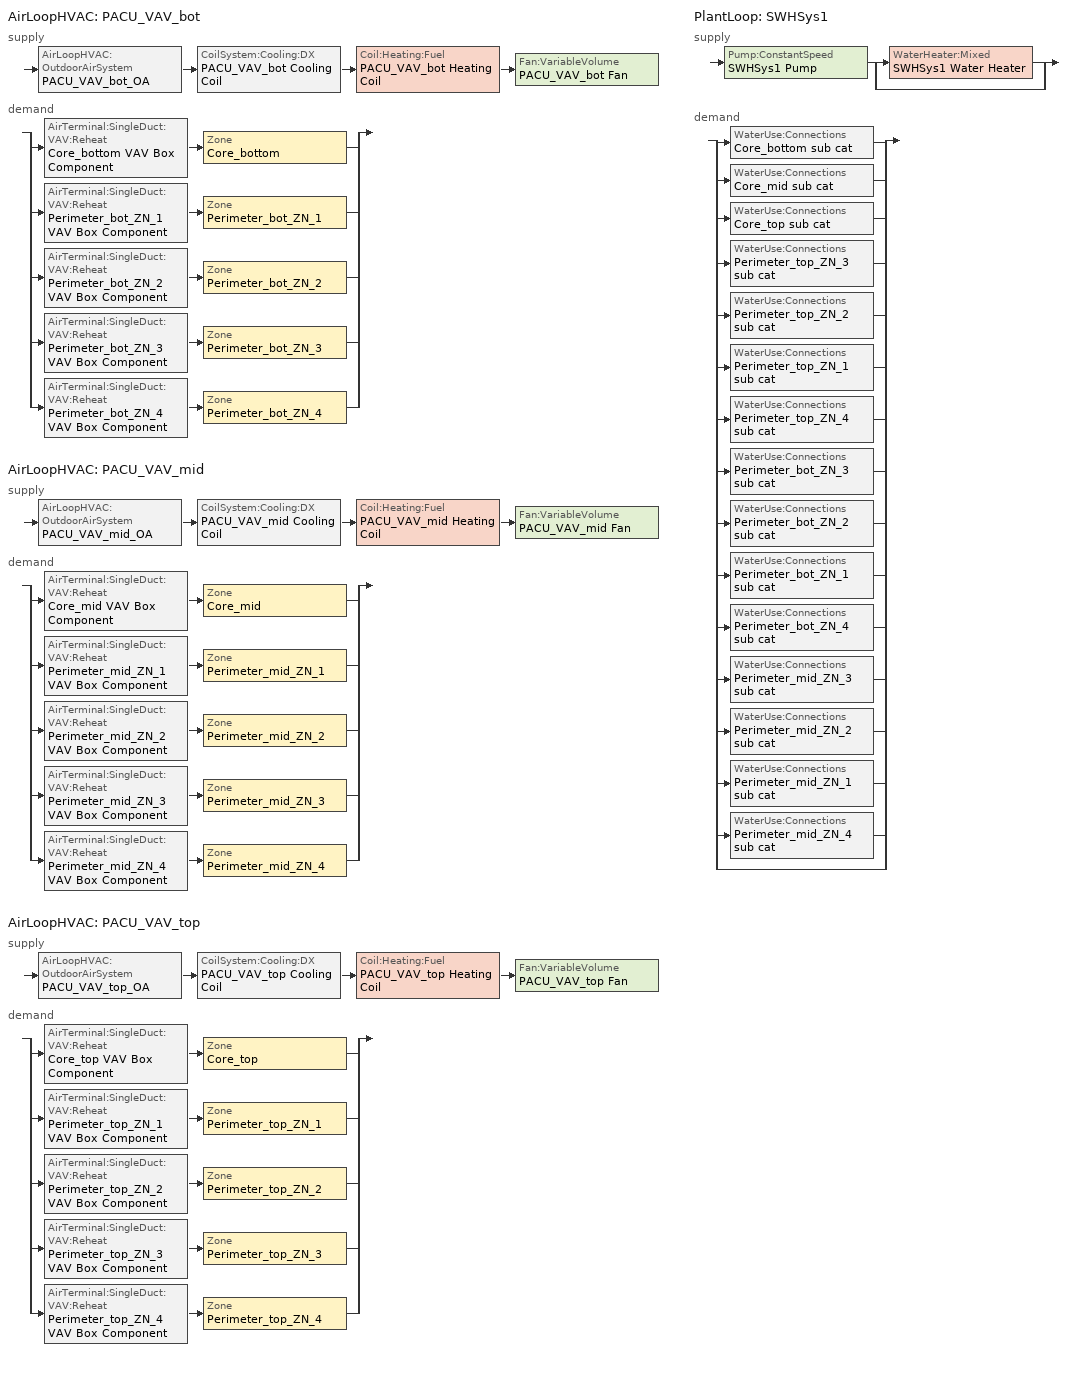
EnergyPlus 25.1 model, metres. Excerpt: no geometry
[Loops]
AirLoopHVAC 'PACU_VAV_bot'
 supply: AirLoopHVAC:OutdoorAirSystem 'PACU_VAV_bot_OA' > CoilSystem:Cooling:DX 'PACU_VAV_bot Cooling Coil' > Coil:Heating:Fuel 'PACU_VAV_bot Heating Coil' > Fan:VariableVolume 'PACU_VAV_bot Fan'
 demand: split
  | AirTerminal:SingleDuct:VAV:Reheat 'Core_bottom VAV Box Component' > Zone 'Core_bottom'
  | AirTerminal:SingleDuct:VAV:Reheat 'Perimeter_bot_ZN_1 VAV Box Component' > Zone 'Perimeter_bot_ZN_1'
  | AirTerminal:SingleDuct:VAV:Reheat 'Perimeter_bot_ZN_2 VAV Box Component' > Zone 'Perimeter_bot_ZN_2'
  | AirTerminal:SingleDuct:VAV:Reheat 'Perimeter_bot_ZN_3 VAV Box Component' > Zone 'Perimeter_bot_ZN_3'
  | AirTerminal:SingleDuct:VAV:Reheat 'Perimeter_bot_ZN_4 VAV Box Component' > Zone 'Perimeter_bot_ZN_4'
AirLoopHVAC 'PACU_VAV_mid'
 supply: AirLoopHVAC:OutdoorAirSystem 'PACU_VAV_mid_OA' > CoilSystem:Cooling:DX 'PACU_VAV_mid Cooling Coil' > Coil:Heating:Fuel 'PACU_VAV_mid Heating Coil' > Fan:VariableVolume 'PACU_VAV_mid Fan'
 demand: split
  | AirTerminal:SingleDuct:VAV:Reheat 'Core_mid VAV Box Component' > Zone 'Core_mid'
  | AirTerminal:SingleDuct:VAV:Reheat 'Perimeter_mid_ZN_1 VAV Box Component' > Zone 'Perimeter_mid_ZN_1'
  | AirTerminal:SingleDuct:VAV:Reheat 'Perimeter_mid_ZN_2 VAV Box Component' > Zone 'Perimeter_mid_ZN_2'
  | AirTerminal:SingleDuct:VAV:Reheat 'Perimeter_mid_ZN_3 VAV Box Component' > Zone 'Perimeter_mid_ZN_3'
  | AirTerminal:SingleDuct:VAV:Reheat 'Perimeter_mid_ZN_4 VAV Box Component' > Zone 'Perimeter_mid_ZN_4'
AirLoopHVAC 'PACU_VAV_top'
 supply: AirLoopHVAC:OutdoorAirSystem 'PACU_VAV_top_OA' > CoilSystem:Cooling:DX 'PACU_VAV_top Cooling Coil' > Coil:Heating:Fuel 'PACU_VAV_top Heating Coil' > Fan:VariableVolume 'PACU_VAV_top Fan'
 demand: split
  | AirTerminal:SingleDuct:VAV:Reheat 'Core_top VAV Box Component' > Zone 'Core_top'
  | AirTerminal:SingleDuct:VAV:Reheat 'Perimeter_top_ZN_1 VAV Box Component' > Zone 'Perimeter_top_ZN_1'
  | AirTerminal:SingleDuct:VAV:Reheat 'Perimeter_top_ZN_2 VAV Box Component' > Zone 'Perimeter_top_ZN_2'
  | AirTerminal:SingleDuct:VAV:Reheat 'Perimeter_top_ZN_3 VAV Box Component' > Zone 'Perimeter_top_ZN_3'
  | AirTerminal:SingleDuct:VAV:Reheat 'Perimeter_top_ZN_4 VAV Box Component' > Zone 'Perimeter_top_ZN_4'
PlantLoop 'SWHSys1'
 supply: Pump:ConstantSpeed 'SWHSys1 Pump' > split
  | WaterHeater:Mixed 'SWHSys1 Water Heater'
  | bypass
 demand: split
  | WaterUse:Connections 'Core_bottom sub cat'
  | WaterUse:Connections 'Core_mid sub cat'
  | WaterUse:Connections 'Core_top sub cat'
  | WaterUse:Connections 'Perimeter_top_ZN_3 sub cat'
  | WaterUse:Connections 'Perimeter_top_ZN_2 sub cat'
  | WaterUse:Connections 'Perimeter_top_ZN_1 sub cat'
  | WaterUse:Connections 'Perimeter_top_ZN_4 sub cat'
  | WaterUse:Connections 'Perimeter_bot_ZN_3 sub cat'
  | WaterUse:Connections 'Perimeter_bot_ZN_2 sub cat'
  | WaterUse:Connections 'Perimeter_bot_ZN_1 sub cat'
  | WaterUse:Connections 'Perimeter_bot_ZN_4 sub cat'
  | WaterUse:Connections 'Perimeter_mid_ZN_3 sub cat'
  | WaterUse:Connections 'Perimeter_mid_ZN_2 sub cat'
  | WaterUse:Connections 'Perimeter_mid_ZN_1 sub cat'
  | WaterUse:Connections 'Perimeter_mid_ZN_4 sub cat'
  | bypass
[EnergyManagementSystem:Sensor]
Name | Output:Variable or Output:Meter Index Key | Output:Variable or Output:Meter
Core_bottom_LSr | Core_bottom | Zone Lights Electricity Rate
Core_bottom_Occ_Sensor | Core_bottom | People Occupant Count
Core_mid_LSr | Core_mid | Zone Lights Electricity Rate
Core_mid_Occ_Sensor | Core_mid | People Occupant Count
Core_top_LSr | Core_top | Zone Lights Electricity Rate
Core_top_Occ_Sensor | Core_top | People Occupant Count
Perimeter_top_ZN_3_LSr | Perimeter_top_ZN_3 | Zone Lights Electricity Rate
Perimeter_top_ZN_3_Occ_Sensor | Perimeter_top_ZN_3 | People Occupant Count
Perimeter_top_ZN_2_LSr | Perimeter_top_ZN_2 | Zone Lights Electricity Rate
Perimeter_top_ZN_2_Occ_Sensor | Perimeter_top_ZN_2 | People Occupant Count
Perimeter_top_ZN_1_LSr | Perimeter_top_ZN_1 | Zone Lights Electricity Rate
Perimeter_top_ZN_1_Occ_Sensor | Perimeter_top_ZN_1 | People Occupant Count
Perimeter_top_ZN_4_LSr | Perimeter_top_ZN_4 | Zone Lights Electricity Rate
Perimeter_top_ZN_4_Occ_Sensor | Perimeter_top_ZN_4 | People Occupant Count
Perimeter_bot_ZN_3_LSr | Perimeter_bot_ZN_3 | Zone Lights Electricity Rate
Perimeter_bot_ZN_3_Occ_Sensor | Perimeter_bot_ZN_3 | People Occupant Count
Perimeter_bot_ZN_2_LSr | Perimeter_bot_ZN_2 | Zone Lights Electricity Rate
Perimeter_bot_ZN_2_Occ_Sensor | Perimeter_bot_ZN_2 | People Occupant Count
Perimeter_bot_ZN_1_LSr | Perimeter_bot_ZN_1 | Zone Lights Electricity Rate
Perimeter_bot_ZN_1_Occ_Sensor | Perimeter_bot_ZN_1 | People Occupant Count
Perimeter_bot_ZN_4_LSr | Perimeter_bot_ZN_4 | Zone Lights Electricity Rate
Perimeter_bot_ZN_4_Occ_Sensor | Perimeter_bot_ZN_4 | People Occupant Count
Perimeter_mid_ZN_3_LSr | Perimeter_mid_ZN_3 | Zone Lights Electricity Rate
Perimeter_mid_ZN_3_Occ_Sensor | Perimeter_mid_ZN_3 | People Occupant Count
Perimeter_mid_ZN_2_LSr | Perimeter_mid_ZN_2 | Zone Lights Electricity Rate
Perimeter_mid_ZN_2_Occ_Sensor | Perimeter_mid_ZN_2 | People Occupant Count
Perimeter_mid_ZN_1_LSr | Perimeter_mid_ZN_1 | Zone Lights Electricity Rate
Perimeter_mid_ZN_1_Occ_Sensor | Perimeter_mid_ZN_1 | People Occupant Count
Perimeter_mid_ZN_4_LSr | Perimeter_mid_ZN_4 | Zone Lights Electricity Rate
Perimeter_mid_ZN_4_Occ_Sensor | Perimeter_mid_ZN_4 | People Occupant Count
pacu_vav_bot_OA_VRP | PACU_VAV_bot | Air System Outdoor Air Mechanical Ventilation Requested Mass Flow Rate
pacu_vav_bot_OA | PACU_VAV_bot | Air System Outdoor Air Mass Flow Rate
pacu_vav_bot_SUPPLY_FLOW | PACU_VAV_bot_OA-PACU_VAV_bot_CoolCNode | System Node Standard Density Volume Flow Rate
pacu_vav_mid_OA_VRP | PACU_VAV_mid | Air System Outdoor Air Mechanical Ventilation Requested Mass Flow Rate
pacu_vav_mid_OA | PACU_VAV_mid | Air System Outdoor Air Mass Flow Rate
pacu_vav_mid_SUPPLY_FLOW | PACU_VAV_mid_OA-PACU_VAV_mid_CoolCNode | System Node Standard Density Volume Flow Rate
pacu_vav_top_OA_VRP | PACU_VAV_top | Air System Outdoor Air Mechanical Ventilation Requested Mass Flow Rate
pacu_vav_top_OA | PACU_VAV_top | Air System Outdoor Air Mass Flow Rate
pacu_vav_top_SUPPLY_FLOW | PACU_VAV_top_OA-PACU_VAV_top_CoolCNode | System Node Standard Density Volume Flow Rate
[EnergyManagementSystem:InternalVariable] Internal Data Type=Zone Floor Area
Name | Internal Data Index Key
Core_bottom_Area | Core_bottom
Core_mid_Area | Core_mid
Core_top_Area | Core_top
Perimeter_top_ZN_3_Area | Perimeter_top_ZN_3
Perimeter_top_ZN_2_Area | Perimeter_top_ZN_2
Perimeter_top_ZN_1_Area | Perimeter_top_ZN_1
Perimeter_top_ZN_4_Area | Perimeter_top_ZN_4
Perimeter_bot_ZN_3_Area | Perimeter_bot_ZN_3
Perimeter_bot_ZN_2_Area | Perimeter_bot_ZN_2
Perimeter_bot_ZN_1_Area | Perimeter_bot_ZN_1
Perimeter_bot_ZN_4_Area | Perimeter_bot_ZN_4
Perimeter_mid_ZN_3_Area | Perimeter_mid_ZN_3
Perimeter_mid_ZN_2_Area | Perimeter_mid_ZN_2
Perimeter_mid_ZN_1_Area | Perimeter_mid_ZN_1
Perimeter_mid_ZN_4_Area | Perimeter_mid_ZN_4
[DesignSpecification:ZoneAirDistribution] Zone Air Distribution Effectiveness in Cooling Mode=1; Zone Air Distribution Effectiveness in Heating Mode=1
Name | Minimum Zone Ventilation Efficiency
VAV_Zone_AirDistribution | 0.6
CM DSZAD Building
[Sizing:System] Type of Load to Size On=Sensible; Design Outdoor Air Flow Rate {m3/s}=0.9561; Central Heating Maximum System Air Flow Ratio=0.3; Preheat Design Temperature {C}=7; Preheat Design Humidity Ratio {kgWater/kgDryAir}=0.008; Precool Design Temperature {C}=12.8; Precool Design Humidity Ratio {kgWater/kgDryAir}=0.008; Central Cooling Design Supply Air Temperature {C}=12.8; Central Heating Design Supply Air Temperature {C}=12.8; Type of Zone Sum to Use=Coincident; 100% Outdoor Air in Cooling=No; 100% Outdoor Air in Heating=No; Central Cooling Design Supply Air Humidity Ratio {kgWater/kgDryAir}=0.0085; Central Heating Design Supply Air Humidity Ratio {kgWater/kgDryAir}=0.008; Cooling Supply Air Flow Rate Method=DesignDay; Cooling Supply Air Flow Rate {m3/s}=0; Heating Supply Air Flow Rate Method=DesignDay; Heating Supply Air Flow Rate {m3/s}=0; System Outdoor Air Method=ZoneSum
PACU_VAV_bot; PACU_VAV_mid; PACU_VAV_top
[AirLoopHVAC] Design Supply Air Flow Rate {m3/s}=AUTOSIZE
PACU_VAV_bot; PACU_VAV_mid; PACU_VAV_top
[SetpointManager:Warmest] Control Variable=Temperature; Minimum Setpoint Temperature {C}=12.8; Maximum Setpoint Temperature {C}=15.6; Strategy=MaximumTemperature
Name | HVAC Air Loop | Setpoint Node or NodeList
PACU_VAV_bot Supply Air Temperature Manager | PACU_VAV_bot | PACU_VAV_bot Supply Equipment Outlet Node
PACU_VAV_mid Supply Air Temperature Manager | PACU_VAV_mid | PACU_VAV_mid Supply Equipment Outlet Node
PACU_VAV_top Supply Air Temperature Manager | PACU_VAV_top | PACU_VAV_top Supply Equipment Outlet Node
[SetpointManager:MixedAir] Control Variable=Temperature
Name | Setpoint Node or NodeList
PACU_VAV_bot_CoolC SAT Manager | PACU_VAV_bot_CoolC-PACU_VAV_bot_HeatCNode
PACU_VAV_bot_HeatC MixedAir Manager | PACU_VAV_bot_HeatC-PACU_VAV_bot FanNode
PACU_VAV_bot_OAMixed Air Temp Manager | PACU_VAV_bot_OA-PACU_VAV_bot_CoolCNode
PACU_VAV_mid_CoolC SAT Manager | PACU_VAV_mid_CoolC-PACU_VAV_mid_HeatCNode
PACU_VAV_mid_HeatC MixedAir Manager | PACU_VAV_mid_HeatC-PACU_VAV_mid FanNode
PACU_VAV_mid_OAMixed Air Temp Manager | PACU_VAV_mid_OA-PACU_VAV_mid_CoolCNode
PACU_VAV_top_CoolC SAT Manager | PACU_VAV_top_CoolC-PACU_VAV_top_HeatCNode
PACU_VAV_top_HeatC MixedAir Manager | PACU_VAV_top_HeatC-PACU_VAV_top FanNode
PACU_VAV_top_OAMixed Air Temp Manager | PACU_VAV_top_OA-PACU_VAV_top_CoolCNode
[Controller:OutdoorAir] Minimum Outdoor Air Flow Rate {m3/s}=0; Maximum Outdoor Air Flow Rate {m3/s}=AUTOSIZE; Economizer Control Type=DifferentialDryBulb; Economizer Control Action Type=ModulateFlow; Lockout Type=LockoutWithHeating; Minimum Limit Type=FixedMinimum; Minimum Outdoor Air Schedule=MinOA_MotorizedDamper_Sched; Heat Recovery Bypass Control Type=BypassWhenOAFlowGreaterThanMinimum
Name | Maximum Fraction of Outdoor Air Schedule | Mechanical Ventilation Controller
PACU_VAV_bot_OA_Controller | VAV_BOT Max OA Fraction | PACU_VAV_bot_DCV
PACU_VAV_mid_OA_Controller | VAV_MID Max OA Fraction | PACU_VAV_mid_DCV
PACU_VAV_top_OA_Controller | VAV_TOP Max OA Fraction | PACU_VAV_top_DCV
[CoilSystem:Cooling:DX] Availability Schedule=Always_On
Name | Cooling Coil
PACU_VAV_bot Cooling Coil | PACU_VAV_bot Cooling Coil
PACU_VAV_mid Cooling Coil | PACU_VAV_mid Cooling Coil
PACU_VAV_top Cooling Coil | PACU_VAV_top Cooling Coil
[Fan:VariableVolume] Availability Schedule=HVACOperationSchd; Pressure Rise {Pa}=1389.42; Maximum Flow Rate {m3/s}=AUTOSIZE; Fan Power Minimum Flow Rate Input Method=Fraction; Fan Power Minimum Flow Fraction=0.25; Motor In Airstream Fraction=1; Fan Power Coefficient 1=0.0408; Fan Power Coefficient 2=0.088; Fan Power Coefficient 3=-0.0729; Fan Power Coefficient 4=0.9437; Fan Power Coefficient 5=0
Name | Fan Total Efficiency | Motor Efficiency
PACU_VAV_bot Fan; PACU_VAV_mid Fan | 0.6006 | 0.924
PACU_VAV_top Fan | 0.6045 | 0.93
[SetpointManager:OutdoorAirPretreat] Control Variable=Temperature; Minimum Setpoint Temperature {C}=-99; Maximum Setpoint Temperature {C}=99; Minimum Setpoint Humidity Ratio {kgWater/kgDryAir}=0.00001; Maximum Setpoint Humidity Ratio {kgWater/kgDryAir}=1
Name | Setpoint Node or NodeList
PACU_VAV_bot Heat Exchanger Supply Air Temp Manager | PACU_VAV_bot Heat Recovery Outlet Node
PACU_VAV_mid Heat Exchanger Supply Air Temp Manager | PACU_VAV_mid Heat Recovery Outlet Node
PACU_VAV_top Heat Exchanger Supply Air Temp Manager | PACU_VAV_top Heat Recovery Outlet Node
[HeatExchanger:AirToAir:SensibleAndLatent] Availability Schedule=Always_On; Nominal Supply Air Flow Rate {m3/s}=AUTOSIZE; Sensible Effectiveness at 100% Heating Air Flow=0.7; Latent Effectiveness at 100% Heating Air Flow=0.6; Sensible Effectiveness at 100% Cooling Air Flow=0.75; Latent Effectiveness at 100% Cooling Air Flow=0.6; Nominal Electric Power {W}=736.002; Supply Air Outlet Temperature Control=Yes; Heat Exchanger Type=Rotary; Frost Control Type=ExhaustOnly; Threshold Temperature {C}=-23.3; Initial Defrost Time Fraction=0.167; Rate of Defrost Time Fraction Increase {1/K}=1.44
PACU_VAV_bot OA Heat Recovery; PACU_VAV_mid OA Heat Recovery; PACU_VAV_top OA Heat Recovery
[Controller:MechanicalVentilation] Availability Schedule=MinOA_MotorizedDamper_Sched; Demand Controlled Ventilation=Yes; System Outdoor Air Method=Standard62.1VentilationRateProcedure; Design Specification Zone Air Distribution Object Name 1=CM DSZAD Building; Design Specification Zone Air Distribution Object Name 2=CM DSZAD Building; Design Specification Zone Air Distribution Object Name 3=CM DSZAD Building; Design Specification Zone Air Distribution Object Name 4=CM DSZAD Building; Design Specification Zone Air Distribution Object Name 5=CM DSZAD Building
Name | Zone or ZoneList 1 | Design Specification Outdoor Air Object Name 1 | Zone or ZoneList 2 | Design Specification Outdoor Air Object Name 2 | Zone or ZoneList 3 | Design Specification Outdoor Air Object Name 3 | Zone or ZoneList 4 | Design Specification Outdoor Air Object Name 4 | Zone or ZoneList 5 | Design Specification Outdoor Air Object Name 5
PACU_VAV_bot_DCV | Core_bottom | SZ DSOA Core_bottom | Perimeter_bot_ZN_1 | SZ DSOA Perimeter_bot_ZN_1 | Perimeter_bot_ZN_2 | SZ DSOA Perimeter_bot_ZN_2 | Perimeter_bot_ZN_3 | SZ DSOA Perimeter_bot_ZN_3 | Perimeter_bot_ZN_4 | SZ DSOA Perimeter_bot_ZN_4
PACU_VAV_mid_DCV | Core_mid | SZ DSOA Core_mid | Perimeter_mid_ZN_1 | SZ DSOA Perimeter_mid_ZN_1 | Perimeter_mid_ZN_2 | SZ DSOA Perimeter_mid_ZN_2 | Perimeter_mid_ZN_3 | SZ DSOA Perimeter_mid_ZN_3 | Perimeter_mid_ZN_4 | SZ DSOA Perimeter_mid_ZN_4
PACU_VAV_top_DCV | Core_top | SZ DSOA Core_top | Perimeter_top_ZN_1 | SZ DSOA Perimeter_top_ZN_1 | Perimeter_top_ZN_2 | SZ DSOA Perimeter_top_ZN_2 | Perimeter_top_ZN_3 | SZ DSOA Perimeter_top_ZN_3 | Perimeter_top_ZN_4 | SZ DSOA Perimeter_top_ZN_4
[Coil:Cooling:DX:TwoSpeed] Availability Schedule=Always_On; High Speed Gross Rated Total Cooling Capacity {W}=AUTOSIZE; High Speed Rated Sensible Heat Ratio=AUTOSIZE; High Speed Gross Rated Cooling COP {W/W}=3.56925; High Speed Rated Air Flow Rate {m3/s}=AUTOSIZE; Total Cooling Capacity Function of Temperature Curve=LgDXalt_CapFT; Total Cooling Capacity Function of Flow Fraction Curve=LgDXalt_CapFF; Energy Input Ratio Function of Temperature Curve=LgDXalt_EIRFT; Energy Input Ratio Function of Flow Fraction Curve=LgDXalt_EIRFF; Part Load Fraction Correlation Curve=LgDXalt_PLR; Low Speed Gross Rated Total Cooling Capacity {W}=AUTOSIZE; Low Speed Gross Rated Sensible Heat Ratio=AUTOSIZE; Low Speed Gross Rated Cooling COP {W/W}=3.56925; Low Speed Rated Air Flow Rate {m3/s}=AUTOSIZE; Low Speed Total Cooling Capacity Function of Temperature Curve=LgDXalt_CapFT; Low Speed Energy Input Ratio Function of Temperature Curve=LgDXalt_EIRFT
PACU_VAV_bot Cooling Coil; PACU_VAV_mid Cooling Coil; PACU_VAV_top Cooling Coil
[Coil:Heating:Fuel] Availability Schedule=Always_On; Fuel Type=NaturalGas; Burner Efficiency=0.84; Nominal Capacity {W}=AUTOSIZE; On Cycle Parasitic Electric Load {W}=0; Off Cycle Parasitic Fuel Load {W}=0
PACU_VAV_bot Heating Coil; PACU_VAV_mid Heating Coil; PACU_VAV_top Heating Coil
[Sizing:Zone] Zone Cooling Design Supply Air Temperature Input Method=SupplyAirTemperature; Zone Cooling Design Supply Air Temperature {C}=12.8; Zone Heating Design Supply Air Temperature Input Method=SupplyAirTemperature; Zone Heating Design Supply Air Temperature {C}=40; Zone Cooling Design Supply Air Humidity Ratio {kgWater/kgDryAir}=0.0085; Zone Heating Design Supply Air Humidity Ratio {kgWater/kgDryAir}=0.008; Cooling Design Air Flow Method=DesignDay; Cooling Design Air Flow Rate {m3/s}=0; Cooling Minimum Air Flow Fraction=0; Heating Design Air Flow Method=DesignDay; Heating Design Air Flow Rate {m3/s}=0; Design Specification Zone Air Distribution Object=VAV_Zone_AirDistribution; Zone Load Sizing Method=Sensible Load Only No Latent Load; Zone Latent Cooling Design Supply Air Humidity Ratio Input Method=HumidityRatioDifference; Zone Cooling Design Supply Air Humidity Ratio Difference {kgWater/kgDryAir}=0.005; Zone Latent Heating Design Supply Air Humidity Ratio Input Method=HumidityRatioDifference; Zone Humidification Design Supply Air Humidity Ratio Difference {kgWater/kgDryAir}=0.005
Name | Design Specification Outdoor Air Object
Core_bottom | SZ DSOA Core_bottom
Perimeter_bot_ZN_1 | SZ DSOA Perimeter_bot_ZN_1
Perimeter_bot_ZN_2 | SZ DSOA Perimeter_bot_ZN_2
Perimeter_bot_ZN_3 | SZ DSOA Perimeter_bot_ZN_3
Perimeter_bot_ZN_4 | SZ DSOA Perimeter_bot_ZN_4
Core_mid | SZ DSOA Core_mid
Perimeter_mid_ZN_1 | SZ DSOA Perimeter_mid_ZN_1
Perimeter_mid_ZN_2 | SZ DSOA Perimeter_mid_ZN_2
Perimeter_mid_ZN_3 | SZ DSOA Perimeter_mid_ZN_3
Perimeter_mid_ZN_4 | SZ DSOA Perimeter_mid_ZN_4
Core_top | SZ DSOA Core_top
Perimeter_top_ZN_1 | SZ DSOA Perimeter_top_ZN_1
Perimeter_top_ZN_2 | SZ DSOA Perimeter_top_ZN_2
Perimeter_top_ZN_3 | SZ DSOA Perimeter_top_ZN_3
Perimeter_top_ZN_4 | SZ DSOA Perimeter_top_ZN_4
[DesignSpecification:OutdoorAir] Outdoor Air Method=Flow/Area; Outdoor Air Flow per Zone Floor Area {m3/s-m2}=0.0004318
Name | Outdoor Air Schedule
SZ DSOA Core_bottom; SZ DSOA Perimeter_bot_ZN_1; SZ DSOA Perimeter_bot_ZN_2; SZ DSOA Perimeter_bot_ZN_3; SZ DSOA Perimeter_bot_ZN_4; SZ DSOA Core_mid; SZ DSOA Perimeter_mid_ZN_1; SZ DSOA Perimeter_mid_ZN_3; SZ DSOA Perimeter_mid_ZN_4; SZ DSOA Core_top; SZ DSOA Perimeter_top_ZN_1; SZ DSOA Perimeter_top_ZN_2; SZ DSOA Perimeter_top_ZN_3; SZ DSOA Perimeter_top_ZN_4
SZ DSOA Perimeter_mid_ZN_2 | PERIMETER_MID_ZN_2_OA_Mult
[ZoneControl:Thermostat] Control Type Schedule=Dual Zone Control Type Sched
Name | Zone or ZoneList | Control 1
Core_bottom Thermostat | Core_bottom | Core_bottom Dual SP Control
Perimeter_bot_ZN_1 Thermostat | Perimeter_bot_ZN_1 | Perimeter_bot_ZN_1 Dual SP Control
Perimeter_bot_ZN_2 Thermostat | Perimeter_bot_ZN_2 | Perimeter_bot_ZN_2 Dual SP Control
Perimeter_bot_ZN_3 Thermostat | Perimeter_bot_ZN_3 | Perimeter_bot_ZN_3 Dual SP Control
Perimeter_bot_ZN_4 Thermostat | Perimeter_bot_ZN_4 | Perimeter_bot_ZN_4 Dual SP Control
Core_mid Thermostat | Core_mid | Core_mid Dual SP Control
Perimeter_mid_ZN_1 Thermostat | Perimeter_mid_ZN_1 | Perimeter_mid_ZN_1 Dual SP Control
Perimeter_mid_ZN_2 Thermostat | Perimeter_mid_ZN_2 | Perimeter_mid_ZN_2 Dual SP Control
Perimeter_mid_ZN_3 Thermostat | Perimeter_mid_ZN_3 | Perimeter_mid_ZN_3 Dual SP Control
Perimeter_mid_ZN_4 Thermostat | Perimeter_mid_ZN_4 | Perimeter_mid_ZN_4 Dual SP Control
Core_top Thermostat | Core_top | Core_top Dual SP Control
Perimeter_top_ZN_1 Thermostat | Perimeter_top_ZN_1 | Perimeter_top_ZN_1 Dual SP Control
Perimeter_top_ZN_2 Thermostat | Perimeter_top_ZN_2 | Perimeter_top_ZN_2 Dual SP Control
Perimeter_top_ZN_3 Thermostat | Perimeter_top_ZN_3 | Perimeter_top_ZN_3 Dual SP Control
Perimeter_top_ZN_4 Thermostat | Perimeter_top_ZN_4 | Perimeter_top_ZN_4 Dual SP Control
[ThermostatSetpoint:DualSetpoint]
Name | Heating Setpoint Temperature Schedule | Cooling Setpoint Temperature Schedule
Core_bottom Dual SP Control; Perimeter_bot_ZN_1 Dual SP Control; Perimeter_bot_ZN_2 Dual SP Control; Perimeter_bot_ZN_3 Dual SP Control; Perimeter_bot_ZN_4 Dual SP Control; Core_mid Dual SP Control; Perimeter_mid_ZN_1 Dual SP Control; Perimeter_mid_ZN_3 Dual SP Control; Perimeter_mid_ZN_4 Dual SP Control; Core_top Dual SP Control; Perimeter_top_ZN_1 Dual SP Control; Perimeter_top_ZN_2 Dual SP Control; Perimeter_top_ZN_3 Dual SP Control; Perimeter_top_ZN_4 Dual SP Control | HTGSETP_SCH_YES_OPTIMUM | CLGSETP_SCH_YES_OPTIMUM
Perimeter_mid_ZN_2 Dual SP Control | HTGSETP_SCH_YES_OPTIMUM_w_SB | CLGSETP_SCH_YES_OPTIMUM_w_SB
[Coil:Heating:Electric] Availability Schedule=Always_On; Efficiency=1; Nominal Capacity {W}=autosize
Core_bottom VAV Box Reheat Coil; Perimeter_bot_ZN_1 VAV Box Reheat Coil; Perimeter_bot_ZN_2 VAV Box Reheat Coil; Perimeter_bot_ZN_3 VAV Box Reheat Coil; Perimeter_bot_ZN_4 VAV Box Reheat Coil; Core_mid VAV Box Reheat Coil; Perimeter_mid_ZN_1 VAV Box Reheat Coil; Perimeter_mid_ZN_2 VAV Box Reheat Coil; Perimeter_mid_ZN_3 VAV Box Reheat Coil; Perimeter_mid_ZN_4 VAV Box Reheat Coil; Core_top VAV Box Reheat Coil; Perimeter_top_ZN_1 VAV Box Reheat Coil; Perimeter_top_ZN_2 VAV Box Reheat Coil; Perimeter_top_ZN_3 VAV Box Reheat Coil; Perimeter_top_ZN_4 VAV Box Reheat Coil
[Zone equipment]
Core_bottom: Core_bottom VAV Box Component
Perimeter_bot_ZN_1: Perimeter_bot_ZN_1 VAV Box Component
Perimeter_bot_ZN_2: Perimeter_bot_ZN_2 VAV Box Component
Perimeter_bot_ZN_3: Perimeter_bot_ZN_3 VAV Box Component
Perimeter_bot_ZN_4: Perimeter_bot_ZN_4 VAV Box Component
Core_mid: Core_mid VAV Box Component
Perimeter_mid_ZN_1: Perimeter_mid_ZN_1 VAV Box Component
Perimeter_mid_ZN_2: Perimeter_mid_ZN_2 VAV Box Component
Perimeter_mid_ZN_3: Perimeter_mid_ZN_3 VAV Box Component
Perimeter_mid_ZN_4: Perimeter_mid_ZN_4 VAV Box Component
Core_top: Core_top VAV Box Component
Perimeter_top_ZN_1: Perimeter_top_ZN_1 VAV Box Component
Perimeter_top_ZN_2: Perimeter_top_ZN_2 VAV Box Component
Perimeter_top_ZN_3: Perimeter_top_ZN_3 VAV Box Component
Perimeter_top_ZN_4: Perimeter_top_ZN_4 VAV Box Component
[AirTerminal:SingleDuct:VAV:Reheat] Availability Schedule=Always_On; Maximum Air Flow Rate {m3/s}=AUTOSIZE; Maximum Hot Water or Steam Flow Rate {m3/s}=AUTOSIZE; Minimum Hot Water or Steam Flow Rate {m3/s}=0; Convergence Tolerance=0.001; Damper Heating Action=ReverseWithLimits; Maximum Flow Fraction During Reheat=0.5; Maximum Reheat Air Temperature {C}=40
Name | Zone Minimum Air Flow Input Method | Constant Minimum Air Flow Fraction | Reheat Coil | Minimum Air Flow Fraction Schedule
Core_bottom VAV Box Component | Constant | 0.261 | Core_bottom VAV Box Reheat Coil
Perimeter_bot_ZN_1 VAV Box Component | Constant | 0.16 | Perimeter_bot_ZN_1 VAV Box Reheat Coil
Perimeter_bot_ZN_2 VAV Box Component | Constant | 0.13 | Perimeter_bot_ZN_2 VAV Box Reheat Coil
Perimeter_bot_ZN_3 VAV Box Component | Constant | 0.273 | Perimeter_bot_ZN_3 VAV Box Reheat Coil
Perimeter_bot_ZN_4 VAV Box Component | Constant | 0.121 | Perimeter_bot_ZN_4 VAV Box Reheat Coil
Core_mid VAV Box Component | Constant | 0.312 | Core_mid VAV Box Reheat Coil
Perimeter_mid_ZN_1 VAV Box Component | Constant | 0.136 | Perimeter_mid_ZN_1 VAV Box Reheat Coil
Perimeter_mid_ZN_2 VAV Box Component | Scheduled |  | Perimeter_mid_ZN_2 VAV Box Reheat Coil | Perimeter_mid_ZN_2_MDP_Sch
Perimeter_mid_ZN_3 VAV Box Component | Constant | 0.237 | Perimeter_mid_ZN_3 VAV Box Reheat Coil
Perimeter_mid_ZN_4 VAV Box Component | Constant | 0.101 | Perimeter_mid_ZN_4 VAV Box Reheat Coil
Core_top VAV Box Component | Constant | 0.307 | Core_top VAV Box Reheat Coil
Perimeter_top_ZN_1 VAV Box Component | Constant | 0.127 | Perimeter_top_ZN_1 VAV Box Reheat Coil
Perimeter_top_ZN_2 VAV Box Component | Constant | 0.104 | Perimeter_top_ZN_2 VAV Box Reheat Coil
Perimeter_top_ZN_3 VAV Box Component | Constant | 0.211 | Perimeter_top_ZN_3 VAV Box Reheat Coil
Perimeter_top_ZN_4 VAV Box Component | Constant | 0.095 | Perimeter_top_ZN_4 VAV Box Reheat Coil
[WaterHeater:Mixed]
SWHSys1 Water Heater: Tank Volume {m3}=0.378541; Setpoint Temperature Schedule=SHWSys1 Water Heater Setpoint Temperature Schedule; Deadband Temperature Difference {deltaC}=2; Maximum Temperature Limit {C}=82.2222; Heater Control Type=Cycle; Heater Maximum Capacity {W}=29307.11; Heater Fuel Type=NATURALGAS; Heater Thermal Efficiency=0.80804; Off Cycle Parasitic Fuel Consumption Rate {W}=1886.44; Off Cycle Parasitic Fuel Type=NATURALGAS; Off Cycle Parasitic Heat Fraction to Tank=0; On Cycle Parasitic Fuel Consumption Rate {W}=1886.44; On Cycle Parasitic Fuel Type=NATURALGAS; Ambient Temperature Indicator=zone; Ambient Temperature Zone=CORE_BOTTOM; Off Cycle Loss Coefficient to Ambient Temperature {W/K}=7.56156; On Cycle Loss Coefficient to Ambient Temperature {W/K}=7.56156; Use Side Effectiveness=1; Source Side Effectiveness=1; Use Side Design Flow Rate {m3/s}=AUTOSIZE; Source Side Design Flow Rate {m3/s}=AUTOSIZE; Indirect Water Heating Recovery Time {hr}=1.5
[Sizing:Plant]
SWHSys1: Loop Type=Heating; Design Loop Exit Temperature {C}=60; Loop Design Temperature Difference {deltaC}=5
[PlantLoop]
SWHSys1: Fluid Type=WATER; Plant Equipment Operation Scheme=SWHSys1 Loop Operation Scheme List; Maximum Loop Temperature {C}=60; Minimum Loop Temperature {C}=10; Maximum Loop Flow Rate {m3/s}=AUTOSIZE; Minimum Loop Flow Rate {m3/s}=0; Plant Loop Volume {m3}=AUTOSIZE; Load Distribution Scheme=Optimal
[Pump:ConstantSpeed]
SWHSys1 Pump: Design Flow Rate {m3/s}=autosize; Design Pump Head {Pa}=29891; Design Power Consumption {W}=AUTOSIZE; Motor Efficiency=0.3; Fraction of Motor Inefficiencies to Fluid Stream=0; Pump Control Type=Intermittent
[PlantEquipmentList]
SWHSys1 Equipment List: SWHSys1 Water Heater
[PlantEquipmentOperation:HeatingLoad]
SWHSys1 Operation Scheme: Load Range 1 Lower Limit {W}=0; Load Range 1 Upper Limit {W}=1000000000000000; Range 1 Equipment List=SWHSys1 Equipment List
[PlantEquipmentOperationSchemes]
SWHSys1 Loop Operation Scheme List: Control Scheme 1=SWHSys1 Operation Scheme; Control Scheme 1 Schedule=PlantOnSched
[SetpointManager:Scheduled]
SWHSys1 Loop Setpoint Manager: Control Variable=Temperature; Schedule=SHWSys1-Loop-Temp-Schedule; Setpoint Node or NodeList=SWHSys1 Supply Outlet Node
[WaterUse:Equipment] Peak Flow Rate {m3/s}=3.57511e-06; Flow Rate Fraction Schedule=BLDG_SWH_SCH
Name | Target Temperature Schedule | Hot Water Supply Temperature Schedule | Zone | Sensible Fraction Schedule | Latent Fraction Schedule
Core_bottom sub cat | Core_bottom sub cat Temp Sched | Core_bottom sub catHot Supply Temp Sched | Core_bottom | Core_bottom sub cat Sensible fract sched | Core_bottom sub cat Latent fract sched
Core_mid sub cat | Core_mid sub cat Temp Sched | Core_mid sub catHot Supply Temp Sched | Core_mid | Core_mid sub cat Sensible fract sched | Core_mid sub cat Latent fract sched
Core_top sub cat | Core_top sub cat Temp Sched | Core_top sub catHot Supply Temp Sched | Core_top | Core_top sub cat Sensible fract sched | Core_top sub cat Latent fract sched
Perimeter_top_ZN_3 sub cat | Perimeter_top_ZN_3 sub cat Temp Sched | Perimeter_top_ZN_3 sub catHot Supply Temp Sched | Perimeter_top_ZN_3 | Perimeter_top_ZN_3 sub cat Sensible fract sched | Perimeter_top_ZN_3 sub cat Latent fract sched
Perimeter_top_ZN_2 sub cat | Perimeter_top_ZN_2 sub cat Temp Sched | Perimeter_top_ZN_2 sub catHot Supply Temp Sched | Perimeter_top_ZN_2 | Perimeter_top_ZN_2 sub cat Sensible fract sched | Perimeter_top_ZN_2 sub cat Latent fract sched
Perimeter_top_ZN_1 sub cat | Perimeter_top_ZN_1 sub cat Temp Sched | Perimeter_top_ZN_1 sub catHot Supply Temp Sched | Perimeter_top_ZN_1 | Perimeter_top_ZN_1 sub cat Sensible fract sched | Perimeter_top_ZN_1 sub cat Latent fract sched
Perimeter_top_ZN_4 sub cat | Perimeter_top_ZN_4 sub cat Temp Sched | Perimeter_top_ZN_4 sub catHot Supply Temp Sched | Perimeter_top_ZN_4 | Perimeter_top_ZN_4 sub cat Sensible fract sched | Perimeter_top_ZN_4 sub cat Latent fract sched
Perimeter_bot_ZN_3 sub cat | Perimeter_bot_ZN_3 sub cat Temp Sched | Perimeter_bot_ZN_3 sub catHot Supply Temp Sched | Perimeter_bot_ZN_3 | Perimeter_bot_ZN_3 sub cat Sensible fract sched | Perimeter_bot_ZN_3 sub cat Latent fract sched
Perimeter_bot_ZN_2 sub cat | Perimeter_bot_ZN_2 sub cat Temp Sched | Perimeter_bot_ZN_2 sub catHot Supply Temp Sched | Perimeter_bot_ZN_2 | Perimeter_bot_ZN_2 sub cat Sensible fract sched | Perimeter_bot_ZN_2 sub cat Latent fract sched
Perimeter_bot_ZN_1 sub cat | Perimeter_bot_ZN_1 sub cat Temp Sched | Perimeter_bot_ZN_1 sub catHot Supply Temp Sched | Perimeter_bot_ZN_1 | Perimeter_bot_ZN_1 sub cat Sensible fract sched | Perimeter_bot_ZN_1 sub cat Latent fract sched
Perimeter_bot_ZN_4 sub cat | Perimeter_bot_ZN_4 sub cat Temp Sched | Perimeter_bot_ZN_4 sub catHot Supply Temp Sched | Perimeter_bot_ZN_4 | Perimeter_bot_ZN_4 sub cat Sensible fract sched | Perimeter_bot_ZN_4 sub cat Latent fract sched
Perimeter_mid_ZN_3 sub cat | Perimeter_mid_ZN_3 sub cat Temp Sched | Perimeter_mid_ZN_3 sub catHot Supply Temp Sched | Perimeter_mid_ZN_3 | Perimeter_mid_ZN_3 sub cat Sensible fract sched | Perimeter_mid_ZN_3 sub cat Latent fract sched
Perimeter_mid_ZN_2 sub cat | Perimeter_mid_ZN_2 sub cat Temp Sched | Perimeter_mid_ZN_2 sub catHot Supply Temp Sched | Perimeter_mid_ZN_2 | Perimeter_mid_ZN_2 sub cat Sensible fract sched | Perimeter_mid_ZN_2 sub cat Latent fract sched
Perimeter_mid_ZN_1 sub cat | Perimeter_mid_ZN_1 sub cat Temp Sched | Perimeter_mid_ZN_1 sub catHot Supply Temp Sched | Perimeter_mid_ZN_1 | Perimeter_mid_ZN_1 sub cat Sensible fract sched | Perimeter_mid_ZN_1 sub cat Latent fract sched
Perimeter_mid_ZN_4 sub cat | Perimeter_mid_ZN_4 sub cat Temp Sched | Perimeter_mid_ZN_4 sub catHot Supply Temp Sched | Perimeter_mid_ZN_4 | Perimeter_mid_ZN_4 sub cat Sensible fract sched | Perimeter_mid_ZN_4 sub cat Latent fract sched
[WaterUse:Connections]
Name | Water Use Equipment 1
Core_bottom sub cat | Core_bottom sub cat
Core_mid sub cat | Core_mid sub cat
Core_top sub cat | Core_top sub cat
Perimeter_top_ZN_3 sub cat | Perimeter_top_ZN_3 sub cat
Perimeter_top_ZN_2 sub cat | Perimeter_top_ZN_2 sub cat
Perimeter_top_ZN_1 sub cat | Perimeter_top_ZN_1 sub cat
Perimeter_top_ZN_4 sub cat | Perimeter_top_ZN_4 sub cat
Perimeter_bot_ZN_3 sub cat | Perimeter_bot_ZN_3 sub cat
Perimeter_bot_ZN_2 sub cat | Perimeter_bot_ZN_2 sub cat
Perimeter_bot_ZN_1 sub cat | Perimeter_bot_ZN_1 sub cat
Perimeter_bot_ZN_4 sub cat | Perimeter_bot_ZN_4 sub cat
Perimeter_mid_ZN_3 sub cat | Perimeter_mid_ZN_3 sub cat
Perimeter_mid_ZN_2 sub cat | Perimeter_mid_ZN_2 sub cat
Perimeter_mid_ZN_1 sub cat | Perimeter_mid_ZN_1 sub cat
Perimeter_mid_ZN_4 sub cat | Perimeter_mid_ZN_4 sub cat
[Schedule:Compact]
ALWAYS_ON; PlantOnSched: Through: 12/31, For: AllDays, Until: 24:00, 1
HVACOperationSchd: Through: 12/31, For: Weekdays SummerDesignDay, Until: 06:00, 0, Until: 22:00, 1, Until: 24:00, 0, For: Saturday WinterDesignDay, Until: 06:00, 0, Until: 18:00, 1, Until: 24:00, 0, For:Sunday Holidays AllOtherDays, Until: 24:00, 0
BLDG_SWH_SCH: Through: 12/31, For: Weekdays SummerDesignDay, Until: 05:00, 0, Until: 06:00, 0, Until: 07:00, 0.07, Until: 08:00, 0.19, Until: 09:00, 0.35, Until: 10:00, 0.38, Until: 11:00, 0.39, Until: 12:00, 0.47, Until: 13:00, 0.57, Until: 14:00, 0.54, Until: 15:00, 0.34, Until: 16:00, 0.33, Until: 17:00, 0.44, Until: 18:00, 0.26, Until: 19:00, 0.21, Until: 20:00, 0.15, Until: 21:00, 0.17, Until: 22:00, 0.08, Until: 24:00, 0.05, For: Saturday WinterDesignDay, Until: 05:00, 0, Until: 06:00, 0, Until: 07:00, 0.07, Until: 08:00, 0.11, Until: 09:00, 0.15, Until: 10:00, 0.21, Until: 11:00, 0.19, Until: 12:00, 0.23, Until: 13:00, 0.2, Until: 14:00, 0.19, Until: 15:00, 0.15, Until: 16:00, 0.13, Until: 17:00, 0.14, Until: 19:00, 0.07, Until: 22:00, 0, Until: 24:00, 0, For:Sunday Holidays AllOtherDays, Until: 05:00, 0, Until: 06:00, 0, Until: 11:00, 0.04, Until: 13:00, 0.06, Until: 14:00, 0.09, Until: 15:00, 0.06, Until: 18:00, 0.04, Until: 22:00, 0, Until: 24:00, 0
HTGSETP_SCH_YES_OPTIMUM: Through: 12/31, For: WinterDesignDay, Until: 05:00, 15.6, Until: 06:00, 17.6, Until: 07:00, 19.6, Until: 22:00, 21, Until: 24:00, 15.6, For: Weekdays, Until: 05:00, 15.6, Until: 06:00, 17.8, Until: 07:00, 20, Until: 22:00, 21, Until: 24:00, 15.6, For SummerDesignDay, Until: 24:00, 15.6, For: Saturday, Until: 05:00, 15.6, Until: 06:00, 17.8, Until: 07:00, 20, Until: 17:00, 21, Until: 24:00, 15.6, For:Sunday Holidays AllOtherDays, Until: 24:00, 15.6
HTGSETP_SCH_YES_OPTIMUM_w_SB: Through: 12/31, For: Weekdays, Until: 01:00, 15.6, Until: 02:00, 15.6, Until: 03:00, 15.6, Until: 04:00, 15.6, Until: 05:00, 15.6, Until: 06:00, 17.8, Until: 07:00, 20, Until: 08:00, 21, Until: 09:00, 21, Until: 10:00, 21, Until: 11:00, 20.4444, Until: 12:00, 21, Until: 13:00, 20.4444, Until: 14:00, 21, Until: 15:00, 20.4444, Until: 16:00, 21, Until: 17:00, 21, Until: 18:00, 21, Until: 19:00, 21, Until: 20:00, 21, Until: 21:00, 21, Until: 22:00, 21, Until: 23:00, 15.6, Until: 24:00, 15.6, For: Saturday, Until: 01:00, 15.6, Until: 02:00, 15.6, Until: 03:00, 15.6, Until: 04:00, 15.6, Until: 05:00, 15.6, Until: 06:00, 17.6, Until: 07:00, 20, Until: 08:00, 21, Until: 09:00, 21, Until: 10:00, 21, Until: 11:00, 20.4444, Until: 12:00, 21, Until: 13:00, 20.4444, Until: 14:00, 21, Until: 15:00, 20.4444, Until: 16:00, 21, Until: 17:00, 21, Until: 18:00, 15.6, Until: 19:00, 15.6, Until: 20:00, 15.6, Until: 21:00, 15.6, Until: 22:00, 15.6, Until: 23:00, 15.6, Until: 24:00, 15.6, For: WinterDesignDay, Until: 05:00, 15.6, Until: 06:00, 17.6, Until: 07:00, 19.6, Until: 22:00, 21, Until: 24:00, 15.6, For SummerDesignDay, Until: 24:00, 15.6, For:Sunday Holidays AllOtherDays, Until: 24:00, 15.6
CLGSETP_SCH_YES_OPTIMUM: Through: 12/31, For: SummerDesignDay, Until: 05:00, 26.7, Until: 06:00, 25.7, Until: 07:00, 25, Until: 22:00, 24, Until: 24:00, 26.7, For: Weekdays, Until: 05:00, 26.7, Until: 06:00, 25.6, Until: 07:00, 25, Until: 22:00, 24, Until: 24:00, 26.7, For: Saturday, Until: 05:00, 26.7, Until: 06:00, 25.7, Until: 07:00, 25, Until: 17:00, 24, Until: 24:00, 26.7, For WinterDesignDay, Until: 24:00, 26.7, For:Sunday Holidays AllOtherDays, Until: 24:00, 26.7
CLGSETP_SCH_YES_OPTIMUM_w_SB: Through: 12/31, For: Weekdays, Until: 01:00, 26.7, Until: 02:00, 26.7, Until: 03:00, 26.7, Until: 04:00, 26.7, Until: 05:00, 26.7, Until: 06:00, 25.6, Until: 07:00, 25, Until: 08:00, 24, Until: 09:00, 24, Until: 10:00, 24, Until: 11:00, 24.5556, Until: 12:00, 24, Until: 13:00, 24.5556, Until: 14:00, 24, Until: 15:00, 24.5556, Until: 16:00, 24, Until: 17:00, 24, Until: 18:00, 24, Until: 19:00, 24, Until: 20:00, 24, Until: 21:00, 24, Until: 22:00, 24, Until: 23:00, 26.7, Until: 24:00, 26.7, For: Saturday, Until: 01:00, 26.7, Until: 02:00, 26.7, Until: 03:00, 26.7, Until: 04:00, 26.7, Until: 05:00, 26.7, Until: 06:00, 25.7, Until: 07:00, 25, Until: 08:00, 24, Until: 09:00, 24, Until: 10:00, 24, Until: 11:00, 24.5556, Until: 12:00, 24, Until: 13:00, 24.5556, Until: 14:00, 24, Until: 15:00, 24.5556, Until: 16:00, 24, Until: 17:00, 24, Until: 18:00, 26.7, Until: 19:00, 26.7, Until: 20:00, 26.7, Until: 21:00, 26.7, Until: 22:00, 26.7, Until: 23:00, 26.7, Until: 24:00, 26.7, For: SummerDesignDay, Until: 05:00, 26.7, Until: 06:00, 25.7, Until: 07:00, 25, Until: 22:00, 24, Until: 24:00, 26.7, For WinterDesignDay, Until: 24:00, 26.7, For:Sunday Holidays AllOtherDays, Until: 24:00, 26.7
MinOA_MotorizedDamper_Sched: Through: 12/31, For: Weekdays SummerDesignDay, Until: 07:00, 0, Until: 22:00, 1, Until: 24:00, 0, For: Saturday WinterDesignDay, Until: 07:00, 0, Until: 18:00, 1, Until: 24:00, 0, For:Sunday Holidays AllOtherDays, Until: 24:00, 0
Dual Zone Control Type Sched: Through: 12/31, For: AllDays, Until: 24:00, 4
Core_bottom sub cat Latent fract sched; Core_mid sub cat Latent fract sched; Core_top sub cat Latent fract sched; Perimeter_top_ZN_3 sub cat Latent fract sched; Perimeter_top_ZN_2 sub cat Latent fract sched; Perimeter_top_ZN_1 sub cat Latent fract sched; Perimeter_top_ZN_4 sub cat Latent fract sched; Perimeter_bot_ZN_3 sub cat Latent fract sched; Perimeter_bot_ZN_2 sub cat Latent fract sched; Perimeter_bot_ZN_1 sub cat Latent fract sched; Perimeter_bot_ZN_4 sub cat Latent fract sched; Perimeter_mid_ZN_3 sub cat Latent fract sched; Perimeter_mid_ZN_2 sub cat Latent fract sched; Perimeter_mid_ZN_1 sub cat Latent fract sched; Perimeter_mid_ZN_4 sub cat Latent fract sched: Through: 12/31, For: AllDays, Until: 24:00, 0.05
Core_bottom sub cat Sensible fract sched; Core_mid sub cat Sensible fract sched; Core_top sub cat Sensible fract sched; Perimeter_top_ZN_3 sub cat Sensible fract sched; Perimeter_top_ZN_2 sub cat Sensible fract sched; Perimeter_top_ZN_1 sub cat Sensible fract sched; Perimeter_top_ZN_4 sub cat Sensible fract sched; Perimeter_bot_ZN_3 sub cat Sensible fract sched; Perimeter_bot_ZN_2 sub cat Sensible fract sched; Perimeter_bot_ZN_1 sub cat Sensible fract sched; Perimeter_bot_ZN_4 sub cat Sensible fract sched; Perimeter_mid_ZN_3 sub cat Sensible fract sched; Perimeter_mid_ZN_2 sub cat Sensible fract sched; Perimeter_mid_ZN_1 sub cat Sensible fract sched; Perimeter_mid_ZN_4 sub cat Sensible fract sched: Through: 12/31, For: AllDays, Until: 24:00, 0.2
Core_bottom sub cat Temp Sched; Core_mid sub cat Temp Sched; Core_top sub cat Temp Sched; Perimeter_top_ZN_3 sub cat Temp Sched; Perimeter_top_ZN_2 sub cat Temp Sched; Perimeter_top_ZN_1 sub cat Temp Sched; Perimeter_top_ZN_4 sub cat Temp Sched; Perimeter_bot_ZN_3 sub cat Temp Sched; Perimeter_bot_ZN_2 sub cat Temp Sched; Perimeter_bot_ZN_1 sub cat Temp Sched; Perimeter_bot_ZN_4 sub cat Temp Sched; Perimeter_mid_ZN_3 sub cat Temp Sched; Perimeter_mid_ZN_2 sub cat Temp Sched; Perimeter_mid_ZN_1 sub cat Temp Sched; Perimeter_mid_ZN_4 sub cat Temp Sched; SHWSys1-Loop-Temp-Schedule; SHWSys1 Water Heater Setpoint Temperature Schedule: Through: 12/31, For: AllDays, Until: 24:00, 60
Core_bottom sub catHot Supply Temp Sched; Core_mid sub catHot Supply Temp Sched; Core_top sub catHot Supply Temp Sched; Perimeter_top_ZN_3 sub catHot Supply Temp Sched; Perimeter_top_ZN_2 sub catHot Supply Temp Sched; Perimeter_top_ZN_1 sub catHot Supply Temp Sched; Perimeter_top_ZN_4 sub catHot Supply Temp Sched; Perimeter_bot_ZN_3 sub catHot Supply Temp Sched; Perimeter_bot_ZN_2 sub catHot Supply Temp Sched; Perimeter_bot_ZN_1 sub catHot Supply Temp Sched; Perimeter_bot_ZN_4 sub catHot Supply Temp Sched; Perimeter_mid_ZN_3 sub catHot Supply Temp Sched; Perimeter_mid_ZN_2 sub catHot Supply Temp Sched; Perimeter_mid_ZN_1 sub catHot Supply Temp Sched; Perimeter_mid_ZN_4 sub catHot Supply Temp Sched: Through: 12/31, For: AllDays, Until: 24:00, 55
PERIMETER_MID_ZN_2_OA_Mult: Through: 12/31, For: Weekdays, Until: 01:00, 1, Until: 02:00, 1, Until: 03:00, 1, Until: 04:00, 1, Until: 05:00, 1, Until: 06:00, 1, Until: 07:00, 1, Until: 08:00, 1, Until: 09:00, 1, Until: 10:00, 1, Until: 11:00, 0, Until: 12:00, 1, Until: 13:00, 0, Until: 14:00, 1, Until: 15:00, 0, Until: 16:00, 1, Until: 17:00, 1, Until: 18:00, 1, Until: 19:00, 1, Until: 20:00, 1, Until: 21:00, 1, Until: 22:00, 1, Until: 23:00, 1, Until: 24:00, 1, For: Saturday, Until: 01:00, 1, Until: 02:00, 1, Until: 03:00, 1, Until: 04:00, 1, Until: 05:00, 1, Until: 06:00, 1, Until: 07:00, 1, Until: 08:00, 1, Until: 09:00, 1, Until: 10:00, 1, Until: 11:00, 0, Until: 12:00, 1, Until: 13:00, 0, Until: 14:00, 1, Until: 15:00, 0, Until: 16:00, 1, Until: 17:00, 1, Until: 18:00, 1, Until: 19:00, 1, Until: 20:00, 1, Until: 21:00, 1, Until: 22:00, 1, Until: 23:00, 1, Until: 24:00, 1, For: AllOtherDays, Until: 24:00, 1
PERIMETER_MID_ZN_2_MDP_Sch: Through: 12/31, For: Weekdays, Until: 01:00, 0.104, Until: 02:00, 0.104, Until: 03:00, 0.104, Until: 04:00, 0.104, Until: 05:00, 0.104, Until: 06:00, 0.104, Until: 07:00, 0.104, Until: 08:00, 0.104, Until: 09:00, 0.104, Until: 10:00, 0.104, Until: 11:00, 0.01, Until: 12:00, 0.104, Until: 13:00, 0.01, Until: 14:00, 0.104, Until: 15:00, 0.01, Until: 16:00, 0.104, Until: 17:00, 0.104, Until: 18:00, 0.104, Until: 19:00, 0.104, Until: 20:00, 0.104, Until: 21:00, 0.104, Until: 22:00, 0.104, Until: 23:00, 0.104, Until: 24:00, 0.104, For: Saturday, Until: 01:00, 0.104, Until: 02:00, 0.104, Until: 03:00, 0.104, Until: 04:00, 0.104, Until: 05:00, 0.104, Until: 06:00, 0.104, Until: 07:00, 0.104, Until: 08:00, 0.104, Until: 09:00, 0.104, Until: 10:00, 0.104, Until: 11:00, 0.01, Until: 12:00, 0.104, Until: 13:00, 0.01, Until: 14:00, 0.104, Until: 15:00, 0.01, Until: 16:00, 0.104, Until: 17:00, 0.104, Until: 18:00, 0.104, Until: 19:00, 0.104, Until: 20:00, 0.104, Until: 21:00, 0.104, Until: 22:00, 0.104, Until: 23:00, 0.104, Until: 24:00, 0.104, For: AllOtherDays, Until: 24:00, 0.104
[Schedule:Constant]
VAV_BOT Max OA Fraction; VAV_MID Max OA Fraction; VAV_TOP Max OA Fraction: 1
[Curve:Quadratic]
Name | Coefficient1 Constant | Coefficient2 x | Coefficient3 x**2 | Minimum Value of x | Maximum Value of x
LgDXalt_CapFF | 0.718954 | 0.435436 | -0.154193 | 0.75 | 1.25
LgDXalt_EIRFF | 1.19525 | -0.306138 | 0.110973 | 0.75 | 1.25
LgDXalt_PLR | 0.771 | 0.229 | 0 | 0 | 1
[Curve:Biquadratic] Minimum Value of x=16.5556; Maximum Value of x=22.1111; Minimum Value of y=23.7778; Maximum Value of y=47.66
Name | Coefficient1 Constant | Coefficient2 x | Coefficient3 x**2 | Coefficient4 y | Coefficient5 y**2 | Coefficient6 x*y
LgDXalt_CapFT | 1.39072 | -0.0529058 | 0.0018423 | 0.00058267 | -0.000186814 | 0.000265159
LgDXalt_EIRFT | -0.536161 | 0.105138 | -0.00172659 | 0.0149848 | 0.000659948 | -0.0017385
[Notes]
The DOE Prototype Building Models were developed by Pacific Northwest National Laboratory (PNNL), under contract with the U.S.
Department of Energy (DOE).  These building models were derived from DOE's Commercial Reference Building Models with modifications
based on input from the ASHRAE Standard 90.1 committee, the Advanced Energy Design Guide series, and building industry experts. The
prototypes models were developed to quantify energy saving impacts from newly published editions of ASHRAE Standard 90.1, 189.1, IECC,
and other energy codes and standards.  The basic building descriptions can be found in the Scorecards posted at www.energycodes.gov
website. The recommended citation of the prototype models is
DOE and PNNL. 2023. Commercial Prototype Building Models, Richland, WA, Pacific Northwest National Laboratory. Available at https://www.energycodes.gov/development/commercial/prototype_models.
Detailed descriptions of the prototype model development and addenda modeling strategies can be found in the following  reports:
Maddox D.E., J. Zhang, Y. Xie, W. Xu, X. Liu, S. Wang, and M.I. Rosenberg. 2022. Energy and Energy Cost Savings Analysis of the 2021 IECC
for Commercial Buildings. PNNL-32816. Richland, WA: Pacific Northwest National Laboratory.
Zhang J., M.I. Rosenberg, J. Lerond, Y. Xie, C. Chandrasekharan Nambiar, Y. Chen, and R. Hart, et al. 2021. Energy Savings Analysis:
ANSI/ASHRAE/IES Standard 90.1-2019. PNNL-31488. Richland, WA: Pacific Northwest National Laboratory.
Zhang, J., Y. Chen, Y. Xie, M. Rosenberg, R. Hart. Energy and Energy Cost Savings Analysis of the 2018 IECC for Commercial Buildings.
2018. PNNL-28125. Richland, WA: Pacific Northwest National Laboratory.
DOE. 2017. Energy Savings Analysis: ANSI/ASHRAE/IES Standard 90.1-2016. Prepared by Athalye, R.A, M.A. Halverson, M.I. Rosenberg, B. Liu,
J. Zhang, R. Hart, V.V. Mendon, S. Goel, Y. Chen, Y. Xie, and M. Zhao, Richland, WA, Pacific Northwest National Laboratory. https://www.energycodes.gov/sites/default/files/documents/02202018_Standard_90.1-2016_Determination_TSD.pdf.
Zhang, J., Y. Xie, R.A. Athalye, J. Zhuge, M. Rosenberg, R. Hart, and B. Liu. Energy and Energy Cost Savings Analysis of the 2015 IECC
for Commercial Buildings. 2015. PNNL-24269 Rev. 1. Richland, WA: Pacific Northwest National
Laboratory. https://www.energycodes.gov/sites/default/files/documents/2015_IECC_Commercial_Analysis.pdf.
Halverson M.A., M.I. Rosenberg, W. Wang, J. Zhang, V.V. Mendon, R.A. Athalye, Y. Xie, R. Hart, S. Goel, 2014. ANSI/ASHRAE/IES Standard
90.1-2013 Determination of Energy Savings: Quantitative Analysis, PNNL-23479. Richland, WA: Pacific Northwest National Laboratory. https://www.energycodes.gov/sites/default/files/documents/901-2013_finalCommercialDeterminationQuantitativeAnalysis_TSD_0.pdf.
Goel S., R.A. Athalye, W. Wang, J. Zhang, M.I. Rosenberg, Y. Xie, and R. Hart, et al. 2014. Enhancements to ASHRAE Standard 90.1
Prototype Building Models. PNNL-23269. Richland, WA: Pacific Northwest National Laboratory. https://www.pnnl.gov/main/publications/external/technical_reports/PNNL-23269.pdf.
Zhang J., R.A. Athalye, R. Hart, M.I. Rosenberg, Y. Xie, S. Goel, and V.V. Mendon, et al. 2013. Energy and Energy Cost Savings Analysis
of the IECC for Commercial Buildings. PNNL-22760. Richland, WA: Pacific Northwest National Laboratory. http://www.pnnl.gov/main/publications/external/technical_reports/PNNL-22760.pdf.
Thornton B.A., M.I. Rosenberg, E.E. Richman, W. Wang, Y. Xie, J. Zhang, H. Cho, VV Mendon, R.A. Athalye, and B. Liu. 2011. Achieving
the 30% Goal: Energy and Cost Savings Analysis of ASHRAE Standard 90.1-2010. PNNL-20405. Richland, WA: Pacific Northwest National
Laboratory.  https://www.energycodes.gov/sites/default/files/documents/BECP_Energy_Cost_Savings_STD2010_May2011_v00.pdf.
WeatherFile:  USA_MN_International.Falls.Intl.AP.727470_TMY3.epw
GPARM parameters as input:
Case = ASHRAE901_OfficeMedium_STD2022_InternationalFalls
AnalysisPurpose = ProgressIndicator
AnalysisCodeName = ASHRAE901
AnalysisAmendment = NoneAmend
AnalysisPrototype = OfficeMedium
AnalysisScope = National
AnalysisState = National
AnalysisCity = USA_MN_InternationalFalls
AnalysisCustomFlag = Default
hvac_autogen = Default
roof_emissivity = 0.9
roof_solar_absorp = 0.7
economizer = DifferentialDryBulb
skip_economizer_control = No
sidelighting_control = yes_AY
exterior_lights_watts = 0
exterior_lights_watts_a = 542.49
exterior_lights_watts_b = 280.18
SAT_reset_switch = Yes
SAT_reset_T = 15.6
door_infil = 0.678659786
frac_ofpk = 0.131
damper_sched = MinOA_MotorizedDamper_Sched
economizer_lockout = LockoutWithHeating
heating_damper_act = ReverseWithLimits
BLDG_ELEVATORS_LIGHTS_FAN_SCH = ELEV_LIGHT_FAN_SCH_ADD_DF
BLDG_ELEVATORS_LIGHTS_FAN_POWER = 125
STD189_overhang = no
ext_lgt_sch = Exterior_Lgt_ALWAYS_ON
transformer_size = 45000
transformer_eff = 0.984
OA_BASED_OPTIMUM_START_EMS = yes
OPTIMUM_START_SF_DEPENDENT_EMS = no
pipe_heat_loss = 1886.44
skip_EMSprogram = yes
HtgSetP_Sch_PACU_VAV_bot = HTGSETP_SCH_YES_OPTIMUM
HtgSetP_Sch_PACU_VAV_mid = HTGSETP_SCH_YES_OPTIMUM
HtgSetP_Sch_PACU_VAV_top = HTGSETP_SCH_YES_OPTIMUM
ClgSetP_Sch_PACU_VAV_bot = CLGSETP_SCH_YES_OPTIMUM
ClgSetP_Sch_PACU_VAV_mid = CLGSETP_SCH_YES_OPTIMUM
